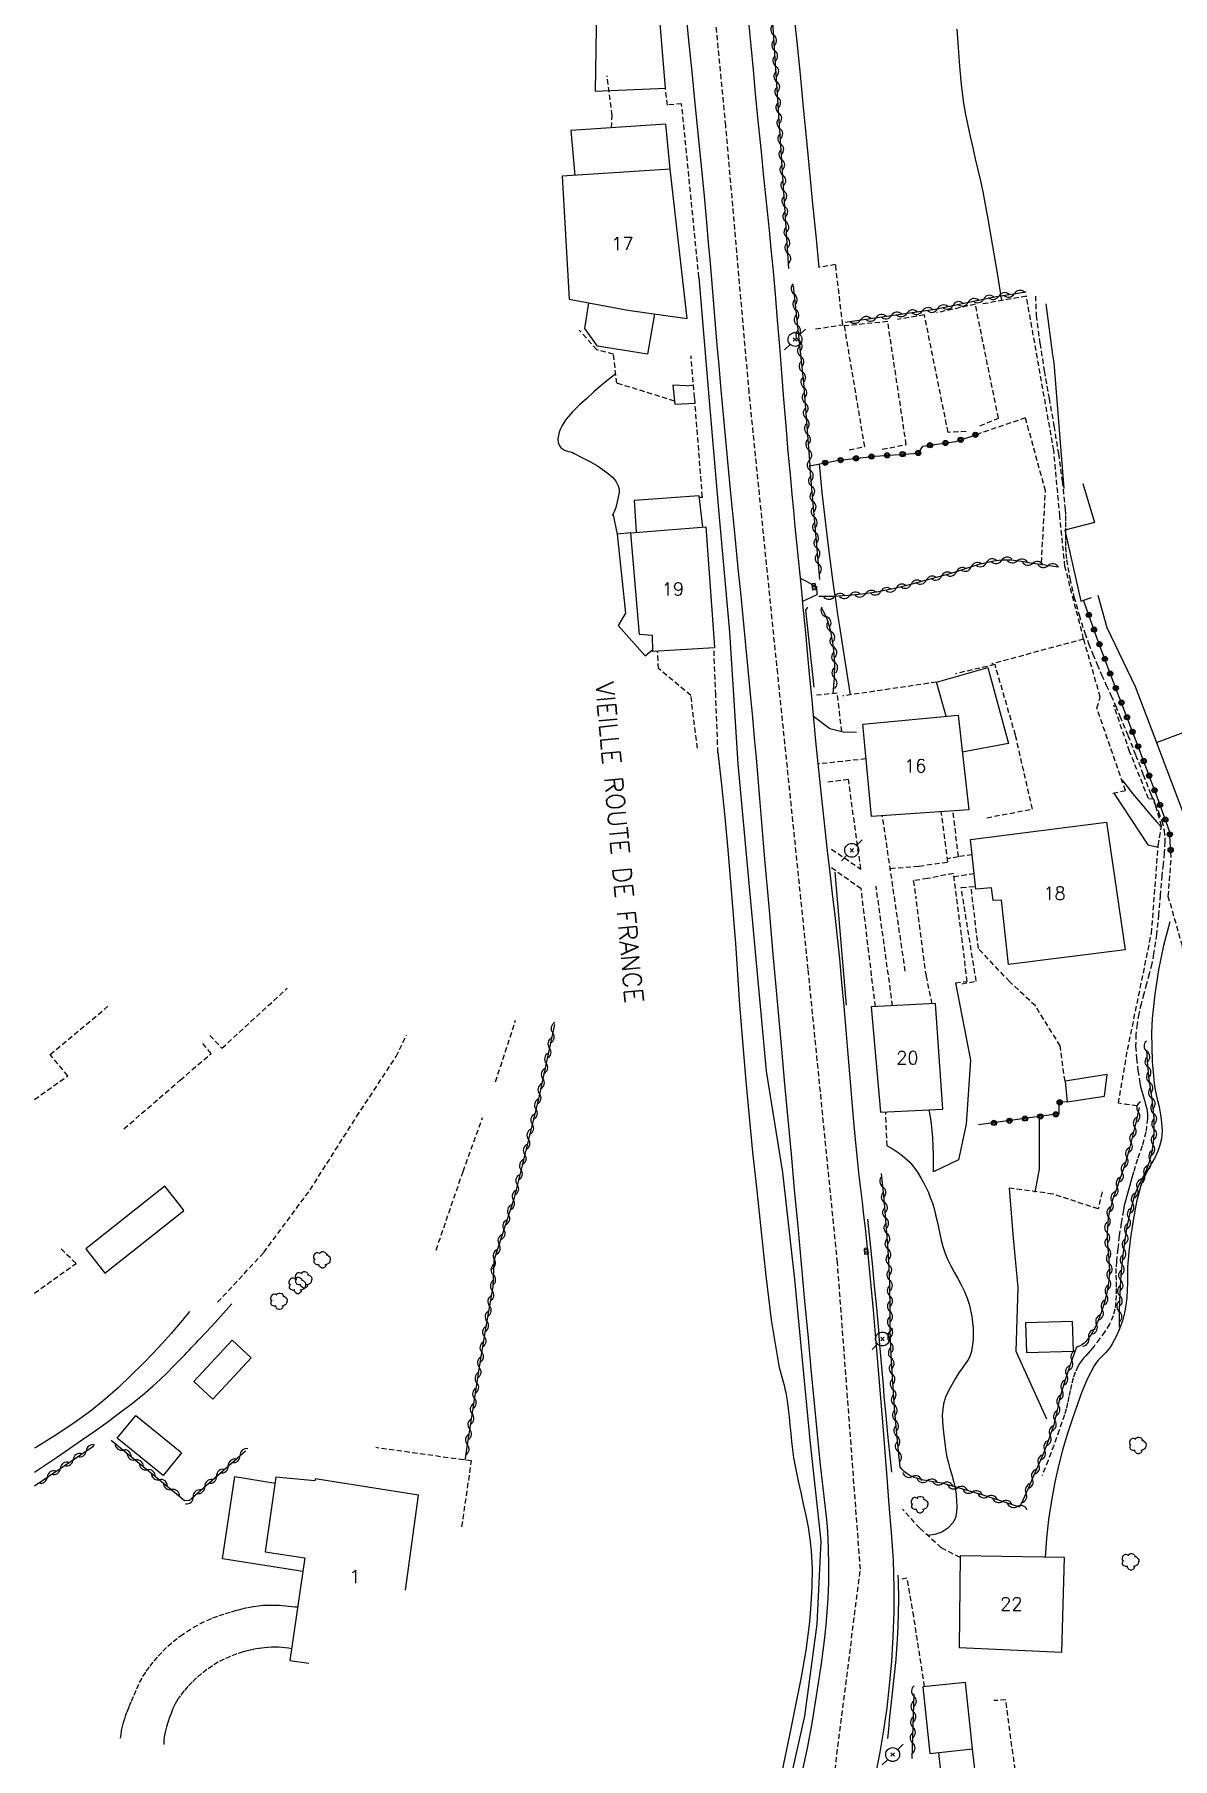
# Model space of a CAD drawing. Header units: millimetres. Extents: x 200000 to 201001, y 52999 to 54001.
# Drawn here: x 200000 to 200109.4, y 53188 to 53353.7 of the extents above; entities that cross this region are included whole.
import ezdxf
from ezdxf.enums import TextEntityAlignment as Align

# ---------------------------------------------------------------- set-up
doc = ezdxf.new("R2010")
doc.units = ezdxf.units.MM
doc.linetypes.add('DASHED', pattern=[0.75, 0.5, -0.25])
doc.layers.get('0').update_dxf_attribs({"linetype": 'CONTINUOUS'})
for name, color, linetype in [('W0001', 6, 'DASHED'), ('W0004', 5, 'CONTINUOUS'), ('W0008', 7, 'CONTINUOUS'), ('W0010', 4, 'CONTINUOUS'), ('W0014', 7, 'CONTINUOUS'), ('W0017', 7, 'CONTINUOUS'), ('W0070', 7, 'DASHED'), ('W0071', 7, 'CONTINUOUS'), ('W0101', 7, 'CONTINUOUS'), ('W0104', 1, 'CONTINUOUS'), ('W0105', 7, 'CONTINUOUS'), ('W0112', 1, 'DASHED'), ('W0201', 7, 'CONTINUOUS'), ('W0211', 2, 'CONTINUOUS'), ('W0214', 2, 'CONTINUOUS'), ('W0300', 7, 'CONTINUOUS'), ('W0310', 3, 'CONTINUOUS'), ('W0323', 7, 'CONTINUOUS'), ('W0401', 7, 'CONTINUOUS'), ('W0473', 7, 'CONTINUOUS'), ('W0989', 7, 'CONTINUOUS'), ('W0991', 7, 'CONTINUOUS'), ('W1102', 7, 'CONTINUOUS')]:
    doc.layers.add(name, color=color, linetype=linetype)
doc.styles.get("Standard").update_dxf_attribs({"font": 'romans.shx', "width": 0.85})

# ---------------------------------------------------------------- blocks, each defined once
blk = doc.blocks.new('T401')
for p, q in [((-0.3, 0.3), (0, 0.3)), ((-0.3, -0.25), (-0.3, 0.3)), ((-0.3, 0.15), (0, 0.15)), ((-0.3, 0), (0, 0)), ((0, 0.3), (0, -0.25)), ((-0.3, -0.15), (0, -0.15)), ((-0.3, -0.25), (-0.3, -0.3)), ((-0.3, -0.3), (0, -0.3)), ((0, -0.3), (0, -0.25))]:
    blk.add_line(p, q)
blk = doc.blocks.new('T473')
for p, q in [((-0.166667, 0.166667), (0.166667, -0.166667)), ((-0.166667, -0.166667), (0.166667, 0.166667)), ((0.500001, 0.500001), (1.000002, 1.000002)), ((-1.000002, -1.000002), (-0.500001, -0.500001))]:
    blk.add_line(p, q)
blk.add_ellipse((0, 0), major_axis=(0.471405, 0.471405), ratio=1, start_param=5.4977871438, end_param=11.780972451)
blk = doc.blocks.new('T300')
for p, q in [((-0.8, 0.51), (-0.86, 0.34)), ((-0.86, 0.34), (-0.86, 0.17)), ((-0.86, 0.17), (-0.74, 0.06)), ((-0.69, 0.63), (-0.8, 0.51)), ((-0.8, -0.06), (-0.74, 0.06)), ((-0.74, 0.06), (-0.69, 0.11)), ((-0.57, 0.69), (-0.69, 0.63)), ((-0.46, 0.69), (-0.57, 0.69)), ((-0.29, 0.63), (-0.46, 0.69)), ((-0.29, 0.63), (-0.17, 0.74)), ((-0.23, 0.57), (-0.29, 0.63)), ((-0.17, 0.74), (-0.06, 0.8)), ((-0.06, 0.8), (0.06, 0.8)), ((0.06, 0.8), (0.23, 0.74)), ((0.23, 0.74), (0.34, 0.63)), ((0.34, 0.63), (0.4, 0.51)), ((0.46, 0.46), (0.34, 0.46)), ((0.4, 0.51), (0.4, 0.46)), ((0.57, 0.4), (0.46, 0.46)), ((0.57, 0.4), (0.69, 0.29)), ((0.69, 0.29), (0.74, 0.17)), ((0.74, 0.06), (0.69, -0.17)), ((0.74, 0.17), (0.74, 0.06)), ((-0.8, -0.17), (-0.8, -0.06)), ((-0.8, -0.23), (-0.8, -0.17)), ((-0.74, -0.34), (-0.8, -0.23)), ((-0.69, -0.4), (-0.74, -0.34)), ((-0.51, -0.46), (-0.69, -0.4)), ((-0.4, -0.46), (-0.51, -0.46)), ((-0.4, -0.46), (-0.34, -0.46)), ((-0.34, -0.46), (-0.34, -0.4)), ((-0.34, -0.51), (-0.34, -0.46)), ((-0.29, -0.63), (-0.34, -0.51)), ((-0.17, -0.74), (-0.29, -0.63)), ((-0.06, -0.8), (-0.17, -0.74)), ((0.06, -0.8), (-0.06, -0.8)), ((0.17, -0.74), (0.06, -0.8)), ((0.23, -0.69), (0.17, -0.74)), ((0.29, -0.46), (0.23, -0.46)), ((0.29, -0.63), (0.23, -0.69)), ((0.46, -0.4), (0.29, -0.46)), ((0.34, -0.51), (0.29, -0.63)), ((0.34, -0.51), (0.34, -0.46)), ((0.57, -0.34), (0.46, -0.4)), ((0.63, -0.29), (0.57, -0.34)), ((0.69, -0.17), (0.63, -0.29))]:
    blk.add_line(p, q)
blk = doc.blocks.new('t323o')
at = {"color": 0, "linetype": 'Continuous'}
for radius in [0.25, 0.15]:
    blk.add_circle((0, 0), radius, dxfattribs=at)
blk = doc.blocks.new('t310o')
at = {"color": 0, "linetype": 'Continuous'}
for centre, start, end in [((-0.5, 0.38), 216.8699, 323.1304), ((0.5, -0.37), 36.8699, 143.1303)]:
    blk.add_arc(centre, 0.625, start, end, dxfattribs=at)

msp = doc.modelspace()

# ---------------------------------------------------------------- linework, layer by layer
at = {"layer": 'W0001'}
msp.add_lwpolyline([(200073.03, 53171), (200076.2, 53180.95), (200079.39, 53206.18), (200077.19, 53235.65), (200074.37, 53263.84), (200071.44, 53292.26), (200068.7, 53319.24), (200066.45, 53344.89), (200064.25, 53367.76), (200062.21, 53394.35), (200060.74, 53421.86), (200062.02, 53443.99), (200066.37, 53462.14), (200066.37, 53462.14), (200066.37, 53462.14)], dxfattribs=at)
at = {"layer": 'W0004'}
msp.add_lwpolyline([(200073.6, 53301.41), (200075.18, 53300.63), (200075.19, 53299.82), (200073.82, 53299.16)], dxfattribs=at)
at = {"layer": 'W0008'}
msp.add_lwpolyline([(200068.65, 53354.87), (200068.86, 53352.57), (200069.07, 53350.27), (200069.29, 53347.97), (200069.51, 53345.67), (200069.68, 53343.87), (200069.87, 53342.06), (200070.05, 53340.26), (200070.24, 53338.46), (200070.43, 53336.65), (200070.61, 53334.85), (200070.79, 53333.04), (200070.96, 53331.24), (200071.19, 53328.71), (200071.4, 53326.19), (200071.61, 53323.66), (200071.81, 53321.13), (200072.01, 53318.6), (200072.22, 53316.07), (200072.43, 53313.54), (200072.66, 53311.02), (200072.8, 53309.47), (200072.95, 53307.92), (200073.1, 53306.37), (200073.26, 53304.83), (200073.41, 53303.28), (200073.57, 53301.73), (200073.72, 53300.18), (200073.87, 53298.64), (200074.08, 53296.49), (200074.28, 53294.34), (200074.48, 53292.2), (200074.68, 53290.05), (200074.88, 53287.9), (200075.09, 53285.76), (200075.3, 53283.61), (200075.52, 53281.46), (200075.74, 53279.38), (200075.97, 53277.31), (200076.21, 53275.23), (200076.45, 53273.15), (200076.69, 53271.07), (200076.93, 53269), (200077.15, 53266.92), (200077.37, 53264.84), (200077.59, 53262.55), (200077.79, 53260.26), (200077.99, 53257.97), (200078.18, 53255.68), (200078.37, 53253.39), (200078.56, 53251.1), (200078.77, 53248.81), (200078.99, 53246.52), (200079.12, 53245.26), (200079.25, 53243.99), (200079.4, 53242.73), (200079.55, 53241.47), (200079.69, 53240.21), (200079.84, 53238.95), (200079.97, 53237.68), (200080.1, 53236.42), (200080.61, 53231.07), (200081.08, 53225.71), (200081.52, 53220.35), (200081.93, 53214.99), (200082.14, 53212.35), (200082.35, 53209.71), (200082.53, 53207.06), (200082.61, 53204.41), (200082.59, 53202.06), (200082.52, 53199.7), (200082.37, 53197.35), (200082.17, 53195.01), (200081.92, 53192.86), (200081.61, 53190.73), (200081.26, 53188.6), (200080.85, 53186.48)], dxfattribs=at)
at = {"layer": 'W0010'}
for points in [[(200074.32, 53298.62), (200074.1, 53298.33), (200074.92, 53290.94)], [(200076.92, 53273.16), (200078.01, 53260.39)], [(200082.4, 53215.52), (200082.22, 53217.33), (200082.04, 53219.15), (200081.86, 53220.97), (200081.69, 53222.79), (200081.6, 53223.86), (200081.51, 53224.92), (200081.42, 53225.98), (200081.33, 53227.04), (200081.24, 53228.1), (200081.15, 53229.16), (200081.06, 53230.22), (200080.96, 53231.29), (200080.76, 53233.42), (200080.55, 53235.56), (200080.34, 53237.7), (200080.12, 53239.83)], [(200083, 53205.63), (200083.02, 53205.05), (200083.03, 53204.47), (200083.04, 53203.89), (200083.04, 53203.31), (200083.02, 53202.01), (200082.98, 53200.71), (200082.92, 53199.4), (200082.84, 53198.1), (200082.8, 53197.51), (200082.74, 53196.93), (200082.68, 53196.34), (200082.61, 53195.75), (200082.54, 53195.17), (200082.48, 53194.58), (200082.41, 53193.99), (200082.35, 53193.41), (200082.26, 53192.54), (200082.17, 53191.67), (200082.09, 53190.8), (200082.01, 53189.93)]]:
    msp.add_lwpolyline(points, dxfattribs=at)
at = {"layer": 'W0014'}
for points in [[(200073.84, 53186.8), (200074.3, 53188.99), (200074.72, 53191.2), (200075.09, 53193.41), (200075.28, 53194.64), (200075.47, 53195.88), (200075.65, 53197.12), (200075.81, 53198.36), (200075.96, 53199.6), (200076.09, 53200.84), (200076.2, 53202.09), (200076.29, 53203.34), (200076.35, 53204.96), (200076.36, 53206.58), (200076.32, 53208.2), (200076.25, 53209.82), (200076.19, 53210.66), (200076.11, 53211.5), (200076.02, 53212.34), (200075.92, 53213.17), (200075.81, 53214.01), (200075.71, 53214.84), (200075.61, 53215.68), (200075.52, 53216.51), (200075.22, 53219.48), (200074.94, 53222.45), (200074.67, 53225.42), (200074.39, 53228.39), (200074.06, 53231.96), (200073.73, 53235.54), (200073.4, 53239.12), (200073.07, 53242.69), (200072.76, 53246.06), (200072.45, 53249.43), (200072.14, 53252.8), (200071.84, 53256.17), (200071.43, 53260.73), (200071.02, 53265.3), (200070.62, 53269.87), (200070.22, 53274.43), (200070.05, 53276.37), (200069.88, 53278.31), (200069.72, 53280.26), (200069.55, 53282.2), (200069.39, 53284.14), (200069.22, 53286.08), (200069.05, 53288.02), (200068.87, 53289.96), (200068.68, 53291.98), (200068.49, 53293.99), (200068.29, 53296.01), (200068.09, 53298.03), (200067.89, 53300.04), (200067.68, 53302.06), (200067.48, 53304.08), (200067.29, 53306.09), (200066.95, 53309.54), (200066.62, 53312.98), (200066.29, 53316.42), (200065.98, 53319.87), (200065.8, 53321.84), (200065.63, 53323.81), (200065.47, 53325.78), (200065.3, 53327.75), (200065.14, 53329.72), (200064.98, 53331.68), (200064.8, 53333.65), (200064.63, 53335.62), (200064.36, 53338.48), (200064.08, 53341.33), (200063.79, 53344.18), (200063.51, 53347.04), (200063.21, 53350.06), (200062.91, 53353.09), (200062.61, 53356.11)], [(200063.87, 53330.32), (200064.84, 53318.47), (200065.71, 53308.36), (200066.8, 53296.23), (200067.6, 53283.57), (200070.32, 53254.05), (200071.89, 53244.3), (200073.05, 53234.02), (200074.54, 53218.59), (200075.58, 53208.89), (200075.21, 53200.9), (200074.03, 53192.08), (200071.89, 53182.67), (200069.11, 53172.72), (200068.59, 53171)]]:
    msp.add_lwpolyline(points, dxfattribs=at)
at = {"layer": 'W0017'}
msp.add_lwpolyline([(200074.87, 53288.16), (200076.46, 53286.97), (200077.74, 53286.65), (200079.01, 53286.61)], dxfattribs=at)
at = {"layer": 'W0070'}
msp.add_lwpolyline([(200096.21, 53328.52), (200096.29, 53326.66), (200096.65, 53323.99), (200097.07, 53321.33), (200097.53, 53318.68), (200097.99, 53316.04), (200098.42, 53313.38), (200098.79, 53310.72), (200099.07, 53308.04), (200099.11, 53307.43), (200099.12, 53306.83), (200099.12, 53306.22), (200099.11, 53305.61), (200099.1, 53305), (200099.11, 53304.4), (200099.15, 53303.79), (200099.21, 53303.18), (200099.52, 53301.39), (200099.92, 53299.63), (200100.41, 53297.88), (200100.96, 53296.15), (200101.32, 53295.13), (200101.72, 53294.12), (200102.14, 53293.12), (200102.58, 53292.13), (200103.03, 53291.15), (200103.48, 53290.16), (200103.92, 53289.17), (200104.34, 53288.17), (200105.1, 53286.3), (200105.85, 53284.42), (200106.58, 53282.53), (200107.31, 53280.65), (200107.66, 53279.81), (200108.04, 53278.97), (200108.37, 53278.1), (200108.58, 53277.2), (200108.67, 53276.11), (200108.6, 53275.01), (200108.48, 53273.93), (200108.37, 53272.86), (200108.22, 53270.97), (200108.06, 53269.08), (200107.85, 53267.2), (200107.58, 53265.32), (200107.4, 53264.35), (200107.16, 53263.39), (200106.9, 53262.43), (200106.64, 53261.49), (200106.38, 53260.53), (200106.15, 53259.56), (200105.98, 53258.58), (200105.87, 53257.59), (200105.85, 53256.43), (200105.93, 53255.27), (200106.07, 53254.12), (200106.24, 53252.97), (200106.32, 53252.54), (200106.43, 53252.11), (200106.56, 53251.69), (200106.69, 53251.27), (200106.81, 53250.84), (200106.91, 53250.41), (200106.98, 53249.96), (200106.99, 53249.51), (200106.84, 53248.17), (200106.47, 53246.87), (200106.03, 53245.6), (200105.64, 53244.34), (200105.52, 53243.88), (200105.39, 53243.43), (200105.26, 53242.97), (200105.13, 53242.52), (200105, 53242.06), (200104.88, 53241.6), (200104.76, 53241.14), (200104.67, 53240.68), (200104.45, 53239.45), (200104.27, 53238.22), (200104.13, 53236.98), (200104, 53235.75), (200103.96, 53235.1), (200103.96, 53234.45), (200103.97, 53233.8), (200103.99, 53233.15), (200103.99, 53232.5), (200103.95, 53231.84), (200103.85, 53231.18), (200103.69, 53230.54), (200103.35, 53229.75), (200102.89, 53229.02), (200102.38, 53228.34), (200101.89, 53227.67), (200101.7, 53227.42), (200101.49, 53227.17), (200101.28, 53226.94), (200101.06, 53226.7), (200100.85, 53226.46), (200100.65, 53226.22), (200100.46, 53225.95), (200100.3, 53225.67), (200100.05, 53225.12), (200099.85, 53224.54), (200099.69, 53223.95), (200099.55, 53223.36), (200099.43, 53222.77), (200099.31, 53222.19), (200099.17, 53221.6), (200099, 53221.02), (200098.5, 53219.55), (200097.98, 53218.09), (200097.43, 53216.64), (200096.85, 53215.2)], dxfattribs=at)
at = {"layer": 'W0071'}
for points in [[(200014, 53226.34), (200014.22, 53226.56), (200014.44, 53226.79), (200014.66, 53227.02), (200014.87, 53227.25), (200015.09, 53227.48), (200015.31, 53227.71), (200015.53, 53227.94), (200015.74, 53228.17), (200016.56, 53229.03), (200017.37, 53229.91), (200018.17, 53230.79), (200018.96, 53231.68)], [(200014.91, 53230.96), (200014.69, 53230.68), (200014.46, 53230.4), (200014.23, 53230.12), (200014, 53229.85)], [(200014, 53229.85), (200013.14, 53228.85), (200012.26, 53227.87), (200011.37, 53226.91), (200010.45, 53225.97), (200009.26, 53224.79), (200008.05, 53223.63), (200006.8, 53222.52), (200005.5, 53221.46), (200003.78, 53220.21), (200001.99, 53219.04), (200000.18, 53217.92), (200000, 53217.81)], [(200000, 53215.52), (200000.3, 53215.72), (200002.12, 53216.94), (200003.36, 53217.78), (200004.61, 53218.64), (200005.84, 53219.5), (200007.07, 53220.39), (200008.18, 53221.22), (200009.28, 53222.05), (200010.37, 53222.92), (200011.42, 53223.82), (200012.09, 53224.43), (200012.74, 53225.05), (200013.37, 53225.69), (200014, 53226.34)]]:
    msp.add_lwpolyline(points, dxfattribs=at)
at = {"layer": 'W0101'}
for points in [[(200061.12, 53340.73), (200050.73, 53340.03), (200051.39, 53328.22), (200057.04, 53327.18), (200062.74, 53326.37)], [(200062.74, 53326.37), (200061.12, 53340.73)], [(200097.23, 53327.78), (200097.85, 53322.89)], [(200097.85, 53322.89), (200097.99, 53322.09), (200098.96, 53310.02), (200098.96, 53310.02)], [(200100.78, 53310.52), (200101.91, 53306.76), (200099.03, 53306.02), (200100.58, 53299.21), (200101.62, 53299.56)], [(200065.36, 53294.77), (200065.36, 53294.72), (200059.45, 53294.38), (200059.42, 53295.92), (200058.17, 53296.01), (200057.31, 53305.77), (200064.52, 53306.36)], [(200064.52, 53306.36), (200065.36, 53294.77)], [(200102.22, 53299.78), (200103.07, 53296.66)], [(200103.07, 53296.66), (200105.8, 53291.02)], [(200105.8, 53291.02), (200107.84, 53285.64)], [(200107.84, 53285.64), (200110.83, 53277.74)], [(200081.31, 53250.12), (200087.32, 53250.38), (200086.6, 53260.54), (200080.42, 53260.22)], [(200080.42, 53260.22), (200081.31, 53250.12)], [(200035.68, 53204.18), (200036.92, 53213.29), (200026.99, 53214.88), (200026.95, 53214.67), (200023.21, 53215.02), (200022.18, 53207.86), (200025.98, 53207.29), (200024.56, 53197.41)], [(200024.56, 53197.41), (200026.36, 53197.15)]]:
    msp.add_lwpolyline(points, dxfattribs=at)
for points in [[(200079.61, 53287.39), (200088.78, 53288.25), (200089.8, 53279.14), (200080.45, 53278.51)], [(200103.06, 53277.97), (200104.85, 53265.71), (200093.62, 53264.31), (200092.95, 53270.48), (200092.14, 53270.44), (200091.98, 53271.65), (200090.48, 53271.53), (200089.98, 53276.31)], [(200088.97, 53207.49), (200088.88, 53198.68), (200098.75, 53198.23), (200099, 53207.33)]]:
    msp.add_lwpolyline(points, close=True, dxfattribs=at)
at = {"layer": 'W0104'}
for points in [[(200053.89, 53348.22), (200060.65, 53348.51), (200059.78, 53359.01), (200054.05, 53358.34)], [(200103.1, 53253.72), (200099.06, 53253.07), (200099.27, 53251.11), (200102.85, 53251.64)], [(200099.77, 53230), (200095.26, 53229.87), (200095.35, 53227.02), (200099.86, 53227.15)], [(200017.14, 53222.53), (200020.83, 53226.5), (200019, 53228.21), (200015.31, 53224.23)], [(200085.39, 53194.88), (200086.07, 53188.48), (200090.18, 53188.92), (200089.5, 53195.31)]]:
    msp.add_lwpolyline(points, close=True, dxfattribs=at)
for points in [[(200061.12, 53340.73), (200060.7, 53345.04), (200051.56, 53344.42), (200051.93, 53340.11)], [(200059.59, 53326.82), (200058.92, 53322.94), (200054.13, 53323.71), (200052.91, 53325.39), (200053.28, 53327.87)], [(200064.24, 53306.33), (200063.9, 53309.34), (200057.66, 53308.89), (200057.84, 53305.82)], [(200057.31, 53305.77), (200056.02, 53305.63), (200056.8, 53298.05), (200056.12, 53296.86), (200058.7, 53293.96), (200059.45, 53294.56)], [(200087.62, 53288.14), (200086.7, 53291.42), (200091.65, 53292.84), (200093.63, 53285.53), (200089.18, 53284.7)], [(200014, 53241.13), (200012.52, 53243), (200004.93, 53236.96), (200006.77, 53234.63), (200014, 53240.38)], [(200014, 53240.38), (200014.37, 53240.67), (200014, 53241.13)], [(200014, 53217.2), (200012.36, 53215.18), (200007.96, 53218.77), (200009.75, 53220.97), (200014, 53217.5)], [(200014, 53217.5), (200014.14, 53217.38), (200014, 53217.2)], [(200025.79, 53205.97), (200018.09, 53207.2), (200019.27, 53215.1), (200023.13, 53214.45)], [(200090.13, 53188.91), (200090.4, 53186.72), (200087.17, 53186.47), (200086.93, 53188.57)]]:
    msp.add_lwpolyline(points, dxfattribs=at)
at = {"layer": 'W0105'}
for points in [[(200062.67, 53319.91), (200061.36, 53319.95), (200061.56, 53318.13), (200063.5, 53318.23)], [(200062.67, 53319.91), (200063.35, 53320)]]:
    msp.add_lwpolyline(points, dxfattribs=at)
at = {"layer": 'W0112'}
for points in [[(200055.48, 53344.69), (200055.52, 53345.88), (200055.05, 53349.68)], [(200063.87, 53330.32), (200062.21, 53347), (200060.85, 53346.87), (200060.65, 53348.51)], [(200075.09, 53325.37), (200077.69, 53325.77), (200077.01, 53331.54), (200075.39, 53331.28)], [(200100.85, 53295.57), (200099.05, 53302.54), (200098.56, 53307.39), (200097.98, 53313.69), (200095.35, 53328.51), (200091.02, 53327.74)], [(200089.56, 53315.5), (200087.83, 53315.42), (200085.54, 53326.72), (200082.95, 53326.26)], [(200090.88, 53316.05), (200092.66, 53316.78), (200090.44, 53327.73), (200086.7, 53326.91)], [(200061.53, 53318.43), (200055.98, 53320.15), (200055.65, 53322.93), (200054.05, 53323.36), (200052.37, 53325.26)], [(200081.49, 53313.8), (200083.8, 53314.25), (200082.02, 53326.07), (200077.81, 53325.65)], [(200078.31, 53313.74), (200079.81, 53314.06), (200077.86, 53325.65)], [(200063.46, 53318.75), (200063.11, 53322.78)], [(200063.92, 53309.21), (200064.2, 53309.21), (200063.46, 53318.75)], [(200096.79, 53302.9), (200097.18, 53309.8), (200095.26, 53316.82), (200090.78, 53315.29)], [(200065.7, 53284.66), (200065.48, 53290.19), (200065.31, 53294.71)], [(200103.66, 53280.75), (200104.87, 53281), (200102.12, 53288.94), (200102.45, 53289.99), (200100.85, 53295.57), (200091.98, 53293.16)], [(200063.72, 53285.08), (200063.1, 53290.14), (200059.99, 53292.73), (200059.9, 53294.41)], [(200091.55, 53278.4), (200095.93, 53279.23), (200094.3, 53286.32), (200092.33, 53293.11), (200088.53, 53292.23)], [(200086.7, 53291.42), (200077.7, 53290.1)], [(200077.62, 53286.67), (200077.15, 53290.36), (200074.9, 53290.15)], [(200105.99, 53250.71), (200104.19, 53250.96), (200105.08, 53256.13), (200107.37, 53267.28), (200108.03, 53275.74), (200108.34, 53277.6), (200107.6, 53280.18), (200107.08, 53280.23), (200105.27, 53284.77), (200103.74, 53289.2)], [(200079.93, 53284.05), (200075.31, 53283.56)], [(200076.62, 53275.38), (200079.43, 53273.46), (200078.24, 53282.06), (200076.1, 53281.79)], [(200083.71, 53263.64), (200081.51, 53278.58)], [(200082.26, 53273.53), (200085.03, 53273.75), (200087.8, 53274.15), (200087.16, 53278.97)], [(200090.14, 53274.84), (200088.81, 53274.65), (200088.3, 53279.04)], [(200080.83, 53260.24), (200079.47, 53271.55), (200076.6, 53273.58)], [(200088.81, 53274.65), (200087.76, 53274.44)], [(200108.99, 53270.84), (200109.27, 53274.61)], [(200082.49, 53260.32), (200080.9, 53271.81)], [(200088.52, 53262.53), (200089.67, 53262.66), (200088.33, 53273.05), (200085.85, 53272.55), (200084.47, 53272.35), (200084.73, 53270.73)], [(200088.37, 53272.75), (200090.32, 53273.03)], [(200089.13, 53262.44), (200090.52, 53262.7), (200089.08, 53271.7), (200090.45, 53271.81)], [(200099.06, 53253.07), (200098.6, 53256.48), (200096.21, 53260.31), (200093.74, 53262.64), (200090.73, 53265.83), (200090.03, 53271.78)], [(200086.3, 53260.52), (200085.73, 53263.17), (200084.73, 53270.73)], [(200117.42, 53258.9), (200110.49, 53258.02), (200110.76, 53262.48), (200110.35, 53266.06), (200108.99, 53270.84)], [(200016.85, 53257.48), (200018.02, 53256.25), (200024.29, 53262.01)], [(200000, 53251.33), (200003.22, 53253.6), (200001.51, 53255.65), (200007.18, 53260.4)], [(200044.32, 53253.03), (200046.25, 53258.93)], [(200014, 53253.18), (200016.98, 53255.75), (200016.15, 53256.73)], [(200017.6, 53231.84), (200022.05, 53236.63), (200026.5, 53242.65), (200030.97, 53249.68), (200034.76, 53255.44), (200035.79, 53257.55)], [(200008.6, 53248.5), (200014, 53253.18)], [(200081.96, 53246.87), (200081.83, 53250.14)], [(200038.61, 53236.86), (200041.2, 53244.42), (200043.08, 53249.6)], [(200102.62, 53242.44), (200102.24, 53240.81), (200097.88, 53242.24), (200093.7, 53242.8)], [(200000, 53232.72), (200004, 53235.58), (200002.54, 53236.97)], [(200041.09, 53210.27), (200042.01, 53216.59), (200032.82, 53217.87)], [(200088.97, 53207.3), (200087.16, 53208.25), (200085.1, 53210.13), (200083.45, 53211.95)], [(200085.56, 53194.9), (200084.52, 53201.65), (200083.87, 53205.34), (200083.3, 53205.21)], [(200014, 53199.76), (200014.62, 53200.18), (200015.26, 53200.58), (200015.91, 53200.94), (200016.58, 53201.27), (200017.16, 53201.52), (200017.75, 53201.73), (200018.35, 53201.92), (200018.95, 53202.1), (200019.47, 53202.26), (200020, 53202.4), (200020.53, 53202.52), (200021.07, 53202.62), (200021.53, 53202.68), (200021.99, 53202.72), (200022.45, 53202.74), (200022.91, 53202.74), (200023.22, 53202.74), (200023.54, 53202.72), (200023.85, 53202.69), (200024.16, 53202.67), (200024.44, 53202.64), (200024.73, 53202.62), (200025.02, 53202.59), (200025.3, 53202.56)], [(200008.27, 53189.94), (200008.32, 53190.32), (200008.38, 53190.7), (200008.46, 53191.08), (200008.55, 53191.46), (200008.72, 53191.98), (200008.91, 53192.49), (200009.11, 53193), (200009.32, 53193.5), (200009.57, 53194.1), (200009.83, 53194.7), (200010.11, 53195.29), (200010.42, 53195.87), (200010.75, 53196.38), (200011.11, 53196.88), (200011.49, 53197.35), (200011.89, 53197.82), (200012.35, 53198.31), (200012.83, 53198.78), (200013.33, 53199.23), (200013.86, 53199.66), (200013.9, 53199.68), (200013.93, 53199.71), (200013.97, 53199.73), (200014, 53199.76)], [(200024.72, 53198.53), (200024.41, 53198.59), (200024.1, 53198.64), (200023.78, 53198.67), (200023.47, 53198.69), (200023.13, 53198.7), (200022.78, 53198.69), (200022.44, 53198.67), (200022.1, 53198.64), (200021.58, 53198.57), (200021.07, 53198.49), (200020.56, 53198.38), (200020.06, 53198.25), (200019.44, 53198.05), (200018.83, 53197.81), (200018.23, 53197.55), (200017.66, 53197.25), (200017.1, 53196.91), (200016.57, 53196.55), (200016.06, 53196.16), (200015.58, 53195.74), (200015.15, 53195.34), (200014.74, 53194.92), (200014.36, 53194.49), (200014, 53194.02)], [(200014, 53194.02), (200013.94, 53193.94), (200013.89, 53193.86), (200013.83, 53193.78), (200013.78, 53193.69), (200013.52, 53193.25), (200013.31, 53192.8), (200013.13, 53192.33), (200012.95, 53191.86), (200012.82, 53191.46), (200012.7, 53191.06), (200012.59, 53190.66), (200012.51, 53190.25), (200012.47, 53190.03), (200012.44, 53189.8), (200012.42, 53189.57), (200012.42, 53189.35)], [(200094.36, 53186.19), (200093.36, 53193.64), (200092.21, 53193.56)]]:
    msp.add_lwpolyline(points, dxfattribs=at)
at = {"layer": 'W0201'}
for points in [[(200055.87, 53321.06), (200055.34, 53320.64), (200054.81, 53320.21), (200054.29, 53319.77), (200053.78, 53319.32), (200053.09, 53318.69), (200052.39, 53318.06), (200051.73, 53317.4), (200051.12, 53316.68), (200050.91, 53316.39), (200050.72, 53316.09), (200050.55, 53315.77), (200050.44, 53315.43), (200050.36, 53315.13), (200050.31, 53314.8), (200050.33, 53314.46), (200050.46, 53314.14), (200050.6, 53313.97), (200050.76, 53313.83), (200050.95, 53313.73), (200051.15, 53313.65), (200051.33, 53313.6), (200051.52, 53313.54), (200051.71, 53313.48), (200051.89, 53313.4), (200052.63, 53313.01), (200053.38, 53312.64), (200054.11, 53312.22), (200054.8, 53311.74), (200055.18, 53311.44), (200055.55, 53311.12), (200055.88, 53310.74), (200056.12, 53310.29), (200056.19, 53309.98), (200056.19, 53309.66), (200056.14, 53309.35), (200056.09, 53309.05), (200055.99, 53308.62), (200055.87, 53308.2), (200055.71, 53307.79), (200055.53, 53307.39)], [(200055.61, 53307.63), (200056.02, 53305.63)], [(200065.7, 53284.66), (200066.03, 53281.55), (200066.35, 53278.44), (200066.65, 53275.32), (200066.92, 53272.2), (200067.08, 53270.24), (200067.23, 53268.28), (200067.37, 53266.31), (200067.51, 53264.35), (200067.64, 53262.38), (200067.78, 53260.42), (200067.93, 53258.46), (200068.09, 53256.5), (200068.38, 53253.08), (200068.69, 53249.67), (200069.03, 53246.26), (200069.39, 53242.86), (200069.84, 53238.62), (200070.29, 53234.38), (200070.82, 53230.14), (200071.52, 53225.93), (200071.59, 53225.58), (200071.68, 53225.24), (200071.77, 53224.9), (200071.87, 53224.56), (200071.96, 53224.21), (200072.06, 53223.87), (200072.14, 53223.53), (200072.21, 53223.18), (200072.35, 53222.4), (200072.45, 53221.61), (200072.54, 53220.82), (200072.62, 53220.03), (200072.69, 53219.25), (200072.77, 53218.46), (200072.86, 53217.67), (200072.97, 53216.89), (200073.17, 53215.77), (200073.4, 53214.66), (200073.65, 53213.55), (200073.9, 53212.45), (200074.14, 53211.34), (200074.36, 53210.22), (200074.54, 53209.1), (200074.66, 53207.97), (200074.75, 53206.26), (200074.73, 53204.54), (200074.64, 53202.84), (200074.49, 53201.13), (200074.14, 53198.39), (200073.67, 53195.67), (200073.12, 53192.96), (200072.57, 53190.26), (200071.83, 53186.72)]]:
    msp.add_lwpolyline(points, dxfattribs=at)
at = {"layer": 'W0211'}
for points in [[(200072.94, 53356.12), (200073.29, 53352.96), (200073.61, 53349.8), (200073.9, 53346.64), (200074.2, 53343.47), (200074.51, 53340.42), (200074.8, 53337.38), (200075.1, 53334.33), (200075.39, 53331.28)], [(200075.42, 53312.39), (200075.69, 53309.66), (200075.99, 53306.94), (200076.31, 53304.22), (200076.67, 53301.5), (200076.83, 53300.32), (200077.02, 53299.13), (200077.2, 53297.94), (200077.39, 53296.76), (200077.65, 53295.12), (200077.9, 53293.48), (200078.16, 53291.85), (200078.42, 53290.21)], [(200103.74, 53280.77), (200107.02, 53275.79), (200108.02, 53275.57)], [(200109.14, 53268.4), (200108.54, 53266.11), (200108.06, 53263.79), (200107.69, 53261.45), (200107.44, 53259.1), (200107.38, 53257.72), (200107.39, 53256.34), (200107.45, 53254.97), (200107.55, 53253.6), (200107.63, 53252.84), (200107.77, 53252.1), (200107.93, 53251.36), (200108.1, 53250.62), (200108.25, 53249.86), (200108.35, 53249.1), (200108.39, 53248.32), (200108.33, 53247.54), (200108.19, 53246.93), (200107.98, 53246.35), (200107.72, 53245.79), (200107.42, 53245.25), (200107.12, 53244.73), (200106.83, 53244.19), (200106.57, 53243.64), (200106.36, 53243.07), (200105.94, 53241.49), (200105.63, 53239.89), (200105.4, 53238.28), (200105.19, 53236.67), (200105.12, 53235.94), (200105.08, 53235.21), (200105.07, 53234.48), (200105.06, 53233.75), (200105.04, 53233.02), (200105, 53232.28), (200104.92, 53231.55), (200104.78, 53230.82), (200104.57, 53230.04), (200104.31, 53229.28), (200103.98, 53228.54), (200103.6, 53227.83), (200103.41, 53227.54), (200103.2, 53227.27), (200102.97, 53227.02), (200102.73, 53226.77), (200102.49, 53226.53), (200102.26, 53226.28), (200102.05, 53226.01), (200101.86, 53225.72), (200101.21, 53224.51), (200100.68, 53223.24), (200100.22, 53221.95), (200099.78, 53220.66), (200099.28, 53219.15), (200098.83, 53217.64), (200098.42, 53216.11), (200098.07, 53214.56), (200097.75, 53212.78), (200097.48, 53210.98), (200097.28, 53209.17), (200097.15, 53207.36)], [(200088.52, 53262.53), (200089.98, 53255.09), (200089.57, 53248.95), (200088.82, 53245.52), (200086.41, 53244.38)], [(200081.96, 53246.87), (200082.55, 53246.54), (200083.11, 53246.17), (200083.64, 53245.75), (200084.13, 53245.29), (200084.53, 53244.83), (200084.88, 53244.33), (200085.2, 53243.81), (200085.49, 53243.29), (200085.72, 53242.84), (200085.93, 53242.38), (200086.11, 53241.92), (200086.28, 53241.45), (200086.47, 53240.85), (200086.62, 53240.25), (200086.76, 53239.64), (200086.89, 53239.03), (200087.02, 53238.42), (200087.17, 53237.81), (200087.33, 53237.21), (200087.52, 53236.61), (200087.78, 53235.97), (200088.09, 53235.34), (200088.42, 53234.73), (200088.76, 53234.13), (200089.09, 53233.51), (200089.4, 53232.88), (200089.67, 53232.23), (200089.87, 53231.56), (200090.1, 53230.47), (200090.24, 53229.36), (200090.24, 53228.23), (200090.07, 53227.11), (200089.94, 53226.74), (200089.77, 53226.38), (200089.57, 53226.05), (200089.35, 53225.73), (200089.13, 53225.43), (200088.9, 53225.12), (200088.68, 53224.81), (200088.49, 53224.48), (200088.18, 53223.91), (200087.85, 53223.33), (200087.57, 53222.73), (200087.38, 53222.09), (200087.26, 53220.99), (200087.3, 53219.9), (200087.43, 53218.82), (200087.57, 53217.75), (200087.68, 53217.12), (200087.82, 53216.5), (200087.99, 53215.88), (200088.17, 53215.27), (200088.35, 53214.65), (200088.49, 53214.02), (200088.6, 53213.38), (200088.64, 53212.74), (200088.65, 53212.22), (200088.64, 53211.68), (200088.53, 53211.14), (200088.27, 53210.65), (200087.79, 53210.14), (200087.21, 53209.76), (200086.55, 53209.52), (200085.85, 53209.44)]]:
    msp.add_lwpolyline(points, dxfattribs=at)
at = {"layer": 'W0214'}
for points in [[(200092.98, 53328.09), (200092.57, 53330.71), (200092.13, 53333.32), (200091.67, 53335.93), (200091.18, 53338.53), (200090.96, 53339.6), (200090.72, 53340.66), (200090.47, 53341.72), (200090.22, 53342.78), (200089.97, 53343.85), (200089.74, 53344.91), (200089.53, 53345.98), (200089.35, 53347.06), (200089.12, 53348.83), (200088.96, 53350.61), (200088.83, 53352.39), (200088.7, 53354.16)], [(200104.51, 53282.05), (200105.03, 53281.39), (200105.56, 53280.73), (200106.1, 53280.08), (200106.64, 53279.43), (200107.05, 53278.94), (200107.47, 53278.45), (200107.9, 53277.97), (200108.33, 53277.49)], [(200086.41, 53244.38), (200086.43, 53245.21), (200086.43, 53246.03), (200086.4, 53246.85), (200086.36, 53247.68), (200086.3, 53248.34), (200086.22, 53249), (200086.12, 53249.66), (200086.01, 53250.32)], [(200096.59, 53249.68), (200096.56, 53244.64)], [(200096.56, 53244.64), (200096.16, 53242.42)], [(200093.7, 53242.8), (200094.08, 53238), (200094.51, 53233.27), (200094.33, 53227.13), (200097.28, 53220.65)]]:
    msp.add_lwpolyline(points, dxfattribs=at)
at = {"layer": 'W0310'}
for points in [[(200072.52, 53331.16), (200070.76, 53358.26), (200069.17, 53376.05)], [(200072.94, 53329.5), (200073.91, 53320.2), (200074.53, 53312.27)], [(200077.92, 53326), (200086.57, 53327.25), (200092.28, 53328.46), (200095.34, 53328.92)], [(200075.48, 53301.3), (200074.53, 53312.27)], [(200098.42, 53302.48), (200097.99, 53302.55), (200097.55, 53302.61), (200097.12, 53302.68), (200096.68, 53302.73), (200095.77, 53302.87), (200094.84, 53303.03), (200093.91, 53303.13), (200092.97, 53303.13), (200092.23, 53303.05), (200091.5, 53302.9), (200090.79, 53302.72), (200090.08, 53302.51), (200089.38, 53302.28), (200088.68, 53302.05), (200087.98, 53301.84), (200087.27, 53301.64), (200085.7, 53301.22), (200084.12, 53300.79), (200082.54, 53300.4), (200080.93, 53300.08), (200079.56, 53299.89), (200078.17, 53299.75), (200076.78, 53299.66), (200075.39, 53299.64)], [(200076.77, 53290.33), (200076.91, 53291.82), (200076.92, 53293.31), (200076.8, 53294.81), (200076.55, 53296.28), (200076.4, 53296.88), (200076.2, 53297.47), (200075.94, 53298.04), (200075.64, 53298.58)], [(200049.99, 53258.53), (200048.44, 53251.4), (200046.1, 53241.88), (200044.17, 53235.86), (200044.05, 53233.33), (200043.42, 53229.66), (200042.89, 53226.44), (200041.38, 53216.68)], [(200104.29, 53229.45), (200104.29, 53231.12), (200104.35, 53232.78), (200104.46, 53234.45), (200104.63, 53236.11), (200104.82, 53237.6), (200105.05, 53239.09), (200105.35, 53240.57), (200105.74, 53242.03), (200105.9, 53242.48), (200106.08, 53242.92), (200106.29, 53243.35), (200106.5, 53243.77), (200106.72, 53244.19), (200106.92, 53244.63), (200107.1, 53245.07), (200107.24, 53245.53), (200107.34, 53245.94), (200107.43, 53246.36), (200107.5, 53246.77), (200107.55, 53247.2), (200107.59, 53247.62), (200107.62, 53248.04), (200107.64, 53248.47), (200107.64, 53248.89), (200107.63, 53249.52), (200107.58, 53250.14), (200107.51, 53250.76), (200107.43, 53251.38), (200107.33, 53252), (200107.24, 53252.62), (200107.16, 53253.23), (200107.09, 53253.86), (200107.05, 53254.4), (200107, 53254.95), (200106.97, 53255.5), (200106.94, 53256.05)], [(200106.19, 53250.54), (200105.9, 53249.24), (200105.59, 53247.94), (200105.25, 53246.65), (200104.9, 53245.37), (200104.71, 53244.75), (200104.5, 53244.13), (200104.28, 53243.52), (200104.06, 53242.91), (200103.84, 53242.3), (200103.64, 53241.68), (200103.46, 53241.05), (200103.31, 53240.42), (200103.22, 53239.96), (200103.17, 53239.5), (200103.13, 53239.03), (200103.11, 53238.57), (200103.11, 53238.04), (200103.14, 53237.51), (200103.18, 53236.98), (200103.23, 53236.46), (200103.28, 53235.93), (200103.32, 53235.4), (200103.33, 53234.87), (200103.3, 53234.35), (200103.2, 53233.46), (200103.04, 53232.58), (200102.83, 53231.71), (200102.55, 53230.86), (200102.28, 53230.14), (200101.96, 53229.42), (200101.58, 53228.74), (200101.1, 53228.11), (200100.9, 53227.92), (200100.68, 53227.76), (200100.44, 53227.62), (200100.18, 53227.52)], [(200083.2, 53215.99), (200082.91, 53218.85), (200082.67, 53221.71), (200082.47, 53224.57), (200082.31, 53227.43), (200082.27, 53228.31), (200082.25, 53229.18), (200082.25, 53230.06), (200082.24, 53230.93), (200082.24, 53231.81), (200082.23, 53232.68), (200082.21, 53233.56), (200082.18, 53234.43), (200082.05, 53236.88), (200081.88, 53239.32), (200081.67, 53241.76), (200081.43, 53244.2)], [(200100.18, 53227.52), (200099.79, 53226.48), (200099.42, 53225.44), (200099.08, 53224.39), (200098.75, 53223.33), (200098.62, 53222.87), (200098.51, 53222.4), (200098.41, 53221.93), (200098.31, 53221.47), (200098.2, 53221), (200098.09, 53220.53), (200097.97, 53220.07), (200097.83, 53219.61), (200097.42, 53218.42), (200096.95, 53217.26), (200096.45, 53216.1), (200095.95, 53214.95), (200095.64, 53214.24), (200095.33, 53213.54), (200095, 53212.84), (200094.67, 53212.15)], [(200007.36, 53218.59), (200014, 53213.15)], [(200000, 53214.21), (200005.71, 53218.05)], [(200014, 53213.15), (200014.43, 53212.8), (200014.9, 53212.82), (200020.27, 53217.56)], [(200094.67, 53212.15), (200092.94, 53212.74), (200091.2, 53213.3), (200089.45, 53213.83), (200087.69, 53214.34), (200087.25, 53214.45), (200086.8, 53214.53), (200086.35, 53214.6), (200085.91, 53214.68), (200085.45, 53214.76), (200085.01, 53214.87), (200084.57, 53215.01), (200084.14, 53215.2), (200083.88, 53215.36), (200083.63, 53215.54), (200083.4, 53215.76), (200083.2, 53215.99)], [(200084.53, 53194.2), (200084.35, 53188)]]:
    msp.add_lwpolyline(points, dxfattribs=at)
at = {"layer": 'W0323'}
for points in [[(200074.53, 53312.21), (200077.13, 53312.72), (200080.77, 53313.14), (200084.98, 53313.44), (200085.38, 53314.09), (200088.55, 53314.55), (200090.78, 53315.29)], [(200109.27, 53274.61), (200109.11, 53277.09), (200108.07, 53279.97), (200106.31, 53284.68), (200103.4, 53292.26), (200102.06, 53295.89), (200100.85, 53299.3)], [(200099.27, 53251.11), (200098.46, 53251.04), (200098.48, 53249.94), (200090.75, 53248.88)]]:
    msp.add_lwpolyline(points, dxfattribs=at)
at = {"layer": 'W1102'}
msp.add_lwpolyline([(200107.84, 53285.64), (200116, 53288.67)], dxfattribs=at)

# ---------------------------------------------------------------- block references
at = {"layer": 'W0300'}
for p in [(200027.69, 53235.91), (200025.32, 53233.46), (200025.92, 53233.99), (200023.54, 53231.93), (200106.11, 53218.07), (200085.13, 53212.39), (200105.4, 53206.91)]:
    msp.add_blockref('T300', p, dxfattribs=at)
at = {"layer": 'W0310'}
for p, rotation in [((200071.06, 53353.61), 93.70686883582636), ((200071.16, 53352.11), 93.70686883582636), ((200071.26, 53350.62), 93.70686883582636), ((200071.36, 53349.12), 93.70686883582636), ((200071.45, 53347.62), 93.70686883582636), ((200071.55, 53346.12), 93.70686883582636), ((200071.65, 53344.63), 93.70686883582636), ((200071.74, 53343.13), 93.70686883582636), ((200071.84, 53341.63), 93.70686883582636), ((200071.94, 53340.14), 93.70686883582636), ((200072.03, 53338.64), 93.70686883582636), ((200072.13, 53337.14), 93.70686883582636), ((200072.23, 53335.65), 93.70686883582636), ((200072.33, 53334.15), 93.70686883582636), ((200072.42, 53332.65), 93.70686883582636), ((200073.02, 53328.7), 275.9929652569888), ((200073.18, 53327.21), 275.9929652569888), ((200088.29, 53327.62), 11.8861277096659), ((200089.76, 53327.92), 11.8861277096659), ((200091.23, 53328.23), 11.8861277096659), ((200092.7, 53328.52), 8.554585408193129), ((200094.18, 53328.74), 8.554585408193129), ((200073.33, 53325.72), 275.9929652569888), ((200079.4, 53326.22), 8.236643013096051), ((200080.89, 53326.43), 8.236643013096051), ((200082.37, 53326.65), 8.236643013096051), ((200083.86, 53326.86), 8.236643013096051), ((200085.34, 53327.08), 8.236643013096051), ((200086.82, 53327.31), 11.8861277096659), ((200073.49, 53324.23), 275.9929652569888), ((200073.65, 53322.73), 275.9929652569888), ((200073.8, 53321.24), 275.9929652569888), ((200073.95, 53319.75), 274.4710868425999), ((200074.07, 53318.25), 274.4710868425999), ((200074.18, 53316.76), 274.4710868425999), ((200074.3, 53315.26), 274.4710868425999), ((200074.42, 53313.77), 274.4710868425999), ((200074.58, 53311.76), 94.93121945831824), ((200074.71, 53310.26), 94.93121945831824), ((200074.84, 53308.77), 94.93121945831824), ((200074.96, 53307.27), 94.93121945831824), ((200075.09, 53305.78), 94.93121945831824), ((200075.22, 53304.29), 94.93121945831824), ((200075.35, 53302.79), 94.93121945831824), ((200090.04, 53302.5), 198.0077654127334), ((200091.49, 53302.9), 194.3061268442533), ((200092.97, 53303.13), 186.6189038490272), ((200094.46, 53303.07), 173.4383760366651), ((200095.95, 53302.84), 171.441388465157), ((200097.43, 53302.63), 171.8566556051396), ((200084.28, 53300.84), 195.3209977029789), ((200085.73, 53301.23), 194.8386204775449), ((200087.18, 53301.62), 194.8386204775449), ((200088.62, 53302.03), 197.2155474550908), ((200076.89, 53299.67), 183.4448081470711), ((200078.38, 53299.77), 185.7506595201111), ((200079.88, 53299.93), 188.0565151832371), ((200081.36, 53300.16), 191.0667395429817), ((200082.83, 53300.47), 194.0614591069905), ((200076.09, 53297.72), 114.0126973035268), ((200076.55, 53296.3), 104.2892618553318), ((200076.8, 53294.82), 99.42754558876987), ((200076.92, 53293.32), 94.56583426188016), ((200076.91, 53291.82), 89.7041192703546), ((200049.81, 53257.73), 257.7642584182051), ((200049.5, 53256.27), 257.7642584182051), ((200106.94, 53255.94), 93.1771825975293), ((200049.18, 53254.8), 257.7642584182051), ((200107.04, 53254.44), 94.32414460787868), ((200048.86, 53253.33), 257.7642584182051), ((200107.2, 53252.95), 97.62065268501911), ((200048.54, 53251.87), 257.7642584182051), ((200107.41, 53251.46), 98.61942623573931), ((200047.84, 53248.95), 256.1707377870904), ((200048.2, 53250.41), 256.1707377870904), ((200106.1, 53250.12), 257.3436756196065), ((200107.59, 53249.97), 94.20758893489526), ((200047.48, 53247.5), 256.1707377870904), ((200105.76, 53248.65), 256.4046211784726), ((200107.64, 53248.48), 89.07337938403039), ((200047.12, 53246.04), 256.1707377870904), ((200105, 53245.75), 254.5265094541511), ((200105.4, 53247.2), 255.4655657894108), ((200107.52, 53246.98), 82.69373742911867), ((200046.76, 53244.58), 256.1707377870904), ((200104.56, 53244.32), 251.3302327797971), ((200106.68, 53244.12), 63.33932444246533), ((200107.23, 53245.51), 72.51339123219857), ((200046.4, 53243.13), 256.1707377870904), ((200081.55, 53242.93), 95.67126088631107), ((200104.06, 53242.91), 250.5112987083746), ((200106.02, 53242.77), 66.93113582839048), ((200046.03, 53241.67), 252.2353141912061), ((200081.7, 53241.44), 94.82617853138149), ((200103.58, 53241.48), 253.833277704508), ((200105.56, 53241.35), 75.0819452690881), ((200045.57, 53240.24), 252.2353141912061), ((200081.82, 53239.94), 94.82617853138149), ((200103.24, 53240.03), 259.7654450506124), ((200105.21, 53239.89), 78.64101983606018), ((200044.66, 53237.39), 252.2353141912061), ((200045.12, 53238.82), 252.2353141912061), ((200081.94, 53238.45), 93.98109971520866), ((200103.11, 53238.53), 269.96007114049), ((200104.95, 53238.41), 81.17509965596076), ((200044.2, 53235.96), 252.2353141912061), ((200082.04, 53236.95), 93.98109971520866), ((200103.18, 53237.03), 274.8445643555953), ((200104.74, 53236.93), 82.6794412570359), ((200044.1, 53234.47), 267.3501479466549), ((200082.13, 53235.45), 93.13602444015922), ((200103.27, 53234.04), 263.4959527077888), ((200103.31, 53235.54), 273.6961873077282), ((200104.56, 53235.44), 84.17379591902214), ((200043.99, 53232.97), 260.2897551786206), ((200082.2, 53233.96), 92.16473085783885), ((200082.23, 53232.46), 90.52701148571383), ((200103.04, 53232.56), 256.0962233721331), ((200104.34, 53232.45), 87.9996759783445), ((200104.43, 53233.94), 86.08673595821436), ((200043.74, 53231.49), 260.2897551786206), ((200082.24, 53230.96), 90.16548934934583), ((200102.64, 53231.12), 252.0455868999976), ((200104.29, 53230.95), 89.91261597533668), ((200043.48, 53230.02), 260.2897551786206), ((200082.25, 53229.46), 90.54290486929084), ((200102.09, 53229.72), 246.297489938874), ((200043.24, 53228.54), 260.5434524115651), ((200082.29, 53227.96), 92.2017710522979), ((200101.34, 53228.43), 232.2877447525787), ((200042.99, 53227.06), 260.5434524115651), ((200082.36, 53226.46), 93.18893517804345), ((200099.7, 53226.24), 250.536381216045), ((200042.52, 53224.09), 261.1947413010857), ((200042.75, 53225.57), 261.1947413010857), ((200082.44, 53224.96), 93.18893517804345), ((200099.22, 53224.82), 251.7835805894566), ((200042.29, 53222.61), 261.1947413010857), ((200082.54, 53223.46), 94.05518982727205), ((200098.77, 53223.39), 253.0307815856067), ((200042.06, 53221.13), 261.1947413010857), ((200082.65, 53221.97), 94.05518982727205), ((200098.41, 53221.93), 257.8817610489317), ((200041.83, 53219.65), 261.1947413010857), ((200082.77, 53220.47), 94.92144222953269), ((200098.08, 53220.47), 255.306559540126), ((200041.6, 53218.16), 261.1947413010857), ((200082.9, 53218.98), 94.92144222953269), ((200083.05, 53217.49), 95.78769238322165), ((200097.1, 53217.63), 248.0953477814628), ((200097.63, 53219.03), 250.5892203961379), ((200003.73, 53216.72), 33.91583430558536), ((200004.98, 53217.56), 33.91583430558536), ((200008.52, 53217.64), 320.6642534068097), ((200009.68, 53216.69), 320.6642534068097), ((200018.63, 53216.11), 41.36507739495278), ((200019.76, 53217.1), 41.36507739495278), ((200096.52, 53216.25), 246.7511883064687), ((200001.24, 53215.05), 33.91583430558536), ((200002.49, 53215.88), 33.91583430558536), ((200010.84, 53215.74), 320.6642534068097), ((200012, 53214.79), 320.6642534068097), ((200017.51, 53215.12), 41.36507739495278), ((200084.38, 53215.1), 156.2162602120659), ((200095.92, 53214.88), 246.3799971806318), ((200013.16, 53213.84), 320.6642534068097), ((200015.26, 53213.14), 41.36507739495278), ((200016.38, 53214.13), 41.36507739495278), ((200085.82, 53214.69), 169.3303871198711), ((200087.3, 53214.43), 166.2467758253499), ((200088.74, 53214.03), 163.9907431764391), ((200090.18, 53213.61), 163.0537461731481), ((200091.62, 53213.17), 162.1167535018708), ((200095.31, 53213.5), 245.0842173127784), ((200093.04, 53212.7), 161.1797651643148), ((200094.46, 53212.22), 161.1797651643148), ((200084.53, 53194), 268.353916265817), ((200084.44, 53191), 268.353916265817), ((200084.48, 53192.5), 268.353916265817), ((200084.4, 53189.5), 268.353916265817)]:
    msp.add_blockref('t310o', p, dxfattribs=dict(at, rotation=rotation))
at = {"layer": 'W0323'}
for p, rotation in [((200087.57, 53314.4), 8.281678136818453), ((200089.03, 53314.71), 18.53518356561004), ((200090.45, 53315.19), 18.53518356561004), ((200077.48, 53312.76), 6.461163532244431), ((200078.97, 53312.93), 6.461163532244431), ((200080.46, 53313.1), 6.461163532244431), ((200081.96, 53313.22), 4.162836065791105), ((200083.45, 53313.33), 4.162836065791105), ((200084.95, 53313.44), 4.162836065791105), ((200086.08, 53314.19), 8.281678136818453), ((200076.01, 53312.5), 11.10164693158984), ((200101.35, 53297.89), 109.564017253208), ((200101.85, 53296.48), 109.564017253208), ((200102.37, 53295.07), 110.2659116984151), ((200102.88, 53293.66), 110.2659116984151), ((200103.4, 53292.25), 111.0000489118133), ((200103.94, 53290.85), 111.0000489118133), ((200104.48, 53289.45), 111.0000489118133), ((200105.02, 53288.05), 111.0000489118133), ((200105.55, 53286.65), 111.0000489118133), ((200106.09, 53285.25), 111.0000489118133), ((200106.62, 53283.85), 110.4987361316798), ((200107.15, 53282.44), 110.4987361316798), ((200107.67, 53281.04), 110.4987361316798), ((200108.19, 53279.63), 109.8052296104448), ((200108.7, 53278.22), 109.8052296104448), ((200109.13, 53276.79), 93.68397912477496), ((200109.22, 53275.29), 93.68397912477496), ((200096.69, 53249.69), 187.8332571977365), ((200098.18, 53249.9), 187.8332571977365), ((200098.55, 53251.05), 185.0858538230648), ((200092.23, 53249.08), 187.8332571977365), ((200093.72, 53249.28), 187.8332571977365), ((200095.21, 53249.49), 187.8332571977365)]:
    msp.add_blockref('t323o', p, dxfattribs=dict(at, rotation=rotation))
at = {"layer": 'W0401'}
for p, rotation in [((200074.78, 53300.57), 185.6437256607119), ((200079.8, 53236.72), 185.7077245332349)]:
    msp.add_blockref('T401', p, dxfattribs=dict(at, rotation=rotation))
at = {"layer": 'W0473'}
for p in [(200073.11, 53324.35), (200078.56, 53275.27), (200081.51, 53228.31), (200082.49, 53188.38)]:
    msp.add_blockref('T473', p, dxfattribs=at)

# ---------------------------------------------------------------- texts
at = {"layer": 'W0989'}
msp.add_text('VIEILLE ROUTE DE FRANCE', height=1.75, rotation=275.3433, dxfattribs=at).set_placement((200056.23, 53276.03), align=Align.MIDDLE_CENTER)
at = {"layer": 'W0991'}
for s, p in [('17', (200056.51, 53333.55)), ('19', (200061.37, 53300.37)), ('16', (200084.66, 53283.38)), ('18', (200098.05, 53271.14)), ('20', (200083.91, 53255.33)), ('1', (200030.79, 53205.48)), ('22', (200093.9, 53202.86))]:
    msp.add_text(s, height=1.25, dxfattribs=at).set_placement(p, align=Align.MIDDLE_CENTER)

doc.saveas('drawing.dxf')
